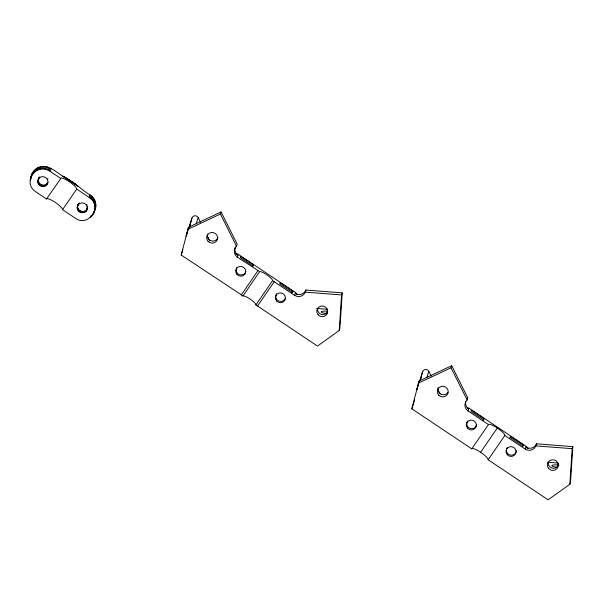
<?xml version="1.0" encoding="UTF-8"?>
<svg xmlns="http://www.w3.org/2000/svg" width="603" height="603" viewBox="0 0 603 603"><rect width="100%" height="100%" fill="white"/><g stroke="black" fill="none" stroke-linecap="round" stroke-linejoin="round"><path stroke-width="0.9" d="M76.724 189.078L62.569 209.686L75.202 218.12C88.287 228.024 103.55 205.857 89.244 197.46L76.709 189.086A9.671 2.013 34.5 0 0 70.302 182.407A9.671 2.013 34.5 0 0 61.076 178.051L46.529 198.975L35.826 191.829C21.61 182.732 36.806 161.483 50.177 171.38L60.669 178.382M93.751 212.218C97.136 207.432 96.284 200.384 92.04 196.39C83.606 191.196 76.423 184.307 68.033 179.038C59.245 175.45 52.536 166.42 42.625 166.436C35.999 166.714 31.228 172.677 30.391 178.933L31.967 173.966M30.994 178.737L31.055 177.508L30.21 180.139M37.891 181.465L39.089 177.621C34.989 183.304 45.361 188.822 47.886 182.34C47.117 188.95 35.946 186.598 38.253 180.335L37.914 180.983L38.275 179.86M87.427 208.186L87.066 209.309L87.639 206.761C87.684 216.959 72.646 212.211 78.465 203.912L77.644 205.887M77.84 205.208C75.82 210.907 85.136 214.284 87.262 208.638M326.826 313.831L327.602 309.279L316.598 308.427M339.218 330.519L341.569 294.92L342.233 292.854L305.902 290.051A7.108 6.942 17.8 0 1 295.312 293.322L294.648 295.387L272.571 280.651L255.898 304.922L317.502 346.062L339.218 330.519L339.881 328.447L342.233 292.854M557.443 467.589L558.024 463.669M569.835 484.284L572.187 448.685L572.85 446.619L536.519 443.816A7.108 6.942 17.8 0 1 525.929 447.087L525.266 449.152L504.817 435.502A9.852 2.05 34.5 0 0 497.287 428.009A9.852 2.05 34.5 0 0 488.46 424.572L468.003 410.922A7.108 6.942 17.8 0 1 467.159 400.008L451.029 367.777L451.692 365.712L419.047 381.081L411.811 408.804L471.787 448.851A9.852 2.05 34.5 0 1 480.621 452.28A9.852 2.05 34.5 0 1 488.144 459.772L548.119 499.819L569.835 484.284L570.498 482.212L572.85 446.619M420.864 377.975L421.007 377.305L420.261 379.86M189.915 225.628L190.247 224.218M87.254 208.367L87.639 206.761M31.235 176.302L31.544 175.111M255.898 304.922L255.958 304.854A7.937 1.651 34.5 0 0 250.396 299.269A7.937 1.651 34.5 0 0 243.017 295.907L181.194 255.039L188.43 227.316L221.075 211.947L237.205 244.177L236.542 246.243A7.108 6.942 17.8 0 0 237.386 257.157L259.682 271.629A7.937 1.651 34.5 0 1 267.061 274.991A7.937 1.651 34.5 0 1 272.624 280.583L272.571 280.651M186.455 235.321A3.354 3.271 17.8 0 0 186.221 235.946L188.43 227.316M189.41 228.024L191.927 218.165A3.354 3.271 17.8 0 1 198.176 217.593L200.543 222.334M419.047 381.081L416.839 389.711A3.354 3.271 17.8 0 1 417.427 388.528M420.939 378.202L422.545 371.93A3.354 3.271 17.8 0 1 428.793 371.358L431.16 376.091M189.252 227.557L190.337 223.638M31.65 175.496L32.494 172.865M32.291 174.448L33.135 171.817M33.044 173.468L33.896 170.837M33.896 172.556L34.74 169.925M34.838 171.734L35.683 169.104M35.863 171.011L36.708 168.38M36.949 170.393L37.793 167.762M38.095 169.888L38.939 167.257M39.293 169.496L40.137 166.865M40.529 169.217L41.373 166.586M37.981 180.508L38.63 178.465M38.841 178.036L38.479 179.159C41.14 173.754 50.102 177.991 47.524 183.47M41.78 169.066L42.625 166.436M39.089 177.621L38.728 178.744L39.715 176.89L39.353 178.013M37.914 181.948L38.275 180.817M37.981 182.423L38.343 181.299M38.102 182.89L38.464 181.767M38.268 183.35L38.63 182.219M43.047 169.036L43.891 166.405M38.479 183.787L38.841 182.664M38.735 184.201L39.097 183.078M39.029 184.593L39.391 183.47M44.305 169.134L45.15 166.496M39.353 184.955L39.715 183.832M39.723 185.287L40.084 184.156M40.476 184.45L40.115 185.573L40.898 184.706L40.537 185.83L41.343 184.917L40.981 186.041M45.557 169.345L46.401 166.714M41.441 186.206L41.803 185.083M46.785 169.684L47.629 167.054M41.924 186.335L42.285 185.204M42.406 186.41L42.768 185.279M47.969 170.136L48.813 167.506M42.896 186.44L43.258 185.309M43.393 186.425L43.755 185.294M43.876 186.357L44.238 185.234M49.107 170.702L49.951 168.071M44.712 185.121L44.351 186.244L45.624 184.759L45.255 185.89M46.047 184.518L45.685 185.649L46.439 184.239L46.077 185.362M47.516 179.709L47.878 178.586M50.177 171.38L51.021 168.742M46.439 185.046L46.8 183.923M47.132 183.568L46.77 184.699L47.418 183.184M47.057 184.307L47.675 182.777M77.365 206.799L78.217 204.327M77.651 206.151L77.267 207.756M77.29 208.239L77.651 207.115M77.357 208.721L77.719 207.59M78.104 205.043L79.453 202.864M77.486 209.188L77.847 208.058M77.644 209.64L78.006 208.517M77.855 210.085L78.217 208.955M78.473 209.369L78.405 210.892M78.737 211.254L79.099 210.123M79.099 211.578L79.46 210.455M79.49 211.872L79.852 210.741M79.913 212.128L80.274 210.997M80.357 212.339L80.719 211.208M80.817 212.505L81.179 211.374M81.299 212.625L81.661 211.502M81.782 212.701L82.144 211.578M82.272 212.731L82.641 211.608M82.769 212.716L83.131 211.593M83.252 212.655L83.613 211.525M83.727 212.542L84.088 211.412M84.194 212.384L84.556 211.261M89.244 197.46L90.088 194.829M84.639 212.181L85 211.058M87.277 207.892L86.681 205.563L87.043 204.44M85.422 210.816L85.061 211.939L86.508 209.859L86.146 210.99M85.453 211.661L85.814 210.53M85.814 211.344L86.176 210.213M87.254 207.409L87.616 206.279M91.098 195.56L90.254 198.191L92.04 196.39L91.196 199.02M86.794 209.475L86.433 210.605L87.051 209.068M86.689 210.198L87.616 207.244M92.048 199.94L92.892 197.309M92.802 200.927L93.646 198.297M93.457 201.99L94.302 199.359M94 203.105L94.844 200.475M94.437 204.266L95.282 201.636M90.97 215.806L90.405 217.555L91.113 216.176M94.746 205.457L95.598 202.827M94.942 206.678L95.787 204.048M92.169 215.836L92.726 214.08M95.018 207.907L95.862 205.276M92.907 214.849L93.473 213.1M94.965 209.135L95.809 206.505M93.548 213.801L94.392 211.171M94.076 212.693L95.636 207.718M186.221 235.946L191.927 218.165M181.194 255.039L182.905 249.732M196.179 223.819L198.176 217.593M236.542 246.243L220.412 214.012L221.075 211.947M237.386 257.157L238.057 255.092A7.108 6.942 17.8 0 1 235.404 246.725M253.471 264.936L253.087 266.134L240.363 257.639L240.748 256.441L253.471 264.936L252.423 266.473M292.847 291.234L292.463 292.425L279.747 283.93L280.124 282.739L292.847 291.234L291.799 292.764M294.648 295.387A7.108 6.942 17.8 0 0 305.239 292.116L305.902 290.051M417.125 388.822L418.836 383.485M419.409 381.707L422.545 371.93M411.811 408.804L414.653 399.955M426.796 377.584L428.793 371.358M467.159 400.008L467.822 397.942L451.692 365.712M468.003 410.922L468.674 408.849A7.108 6.942 17.8 0 1 465.704 401.485M484.088 418.701L483.704 419.899L470.981 411.404L471.365 410.206L484.088 418.701L483.041 420.231M510.741 436.504L510.364 437.695L523.08 446.19L523.464 444.999L510.741 436.504L509.693 438.034M525.266 449.152A7.108 6.942 17.8 0 0 535.856 445.881L536.519 443.816M241.17 295.086L257.843 270.815M242.798 296.171L259.463 271.9M257.526 306.007L274.199 281.737M471.787 448.851L488.46 424.572M480.621 452.28L497.287 428.009M488.144 459.772L504.817 435.502M522.417 446.529L523.464 444.999M46.529 198.975L46.936 198.643A9.671 2.013 34.5 0 1 56.162 203.007A9.671 2.013 34.5 0 1 62.584 209.671L62.569 209.686M79.091 203.987C81.42 202.05 85.309 202.879 86.681 205.563M187.767 229.389L220.412 214.012M420.698 378.277L421.195 378.036M418.384 383.146L451.029 367.777M305.239 292.116L341.569 294.92M535.856 445.881L572.187 448.685M548.127 462.267L558.22 463.044M467.099 407.696L468.915 408.095L526.17 446.333L527.881 448.33M236.135 253.742L238.298 254.338L295.553 292.568L297.264 294.566M235.773 253.539L235.396 253.305L238.057 255.092M76.053 184.608L64.046 176.754L77.267 185.581L62.787 176.114L78.42 186.546M295.312 293.322L297.302 294.648M525.929 447.087L527.919 448.413M467.34 407.96L468.674 408.849M437.627 389.018L440.077 393.902M207.01 235.253L209.867 240.951M558.68 464.8A5.472 5.344 17.8 0 1 548.059 462.591M447.976 392.545A5.472 5.344 17.8 0 1 438.26 387.721M476.732 424.203A5.02 4.899 17.8 0 1 470.136 428.439A5.02 4.899 17.8 0 1 467.574 421.03M516.417 450.697A5.02 4.899 17.8 0 1 509.814 454.941A5.02 4.899 17.8 0 1 507.251 447.532M467.091 398.696A7.108 6.942 17.8 0 1 467.822 397.942M556.893 467.182A5.472 1.153 3.8 0 1 551.903 465.486A5.472 1.153 3.8 0 1 559.019 465.071M245.866 271.689A5.02 4.899 17.8 0 1 238.909 274.425A5.02 4.899 17.8 0 1 236.956 267.272M326.276 313.417A5.472 1.153 3.8 0 1 321.188 311.864A5.472 1.153 3.8 0 1 326.999 311.156M285.543 298.184A5.02 4.899 17.8 0 1 278.594 300.92A5.02 4.899 17.8 0 1 276.634 293.767M327.437 312.286A5.472 5.344 17.8 0 1 317.442 308.826M217.992 237.537A5.472 5.344 17.8 0 1 211.065 240.793A5.472 5.344 17.8 0 1 207.643 233.956M548.738 468.561A5.472 5.344 17.8 0 0 558.016 466.873A5.472 5.344 17.8 0 0 551.775 459.818A5.472 5.344 17.8 0 0 548.738 468.561M438.667 395.055A5.472 5.344 17.8 0 0 447.946 393.367A5.472 5.344 17.8 0 0 441.697 386.312A5.472 5.344 17.8 0 0 438.667 395.055M507.259 454.737A5.02 4.899 17.8 0 0 515.761 453.192A5.02 4.899 17.8 0 0 510.04 446.725A5.02 4.899 17.8 0 0 507.259 454.737M467.581 428.243A5.02 4.899 17.8 0 0 476.084 426.698A5.02 4.899 17.8 0 0 470.363 420.231A5.02 4.899 17.8 0 0 467.581 428.243M318.12 314.796A5.472 5.344 17.8 0 0 327.399 313.108A5.472 5.344 17.8 0 0 321.158 306.053A5.472 5.344 17.8 0 0 318.12 314.796M236.964 274.478A5.02 4.899 17.8 0 0 245.466 272.933A5.02 4.899 17.8 0 0 239.745 266.466A5.02 4.899 17.8 0 0 236.964 274.478M276.641 300.98A5.02 4.899 17.8 0 0 285.144 299.427A5.02 4.899 17.8 0 0 279.423 292.96A5.02 4.899 17.8 0 0 276.641 300.98M208.05 241.29A5.472 5.344 17.8 0 0 217.329 239.602A5.472 5.344 17.8 0 0 211.08 232.547A5.472 5.344 17.8 0 0 208.05 241.29"/></g></svg>
